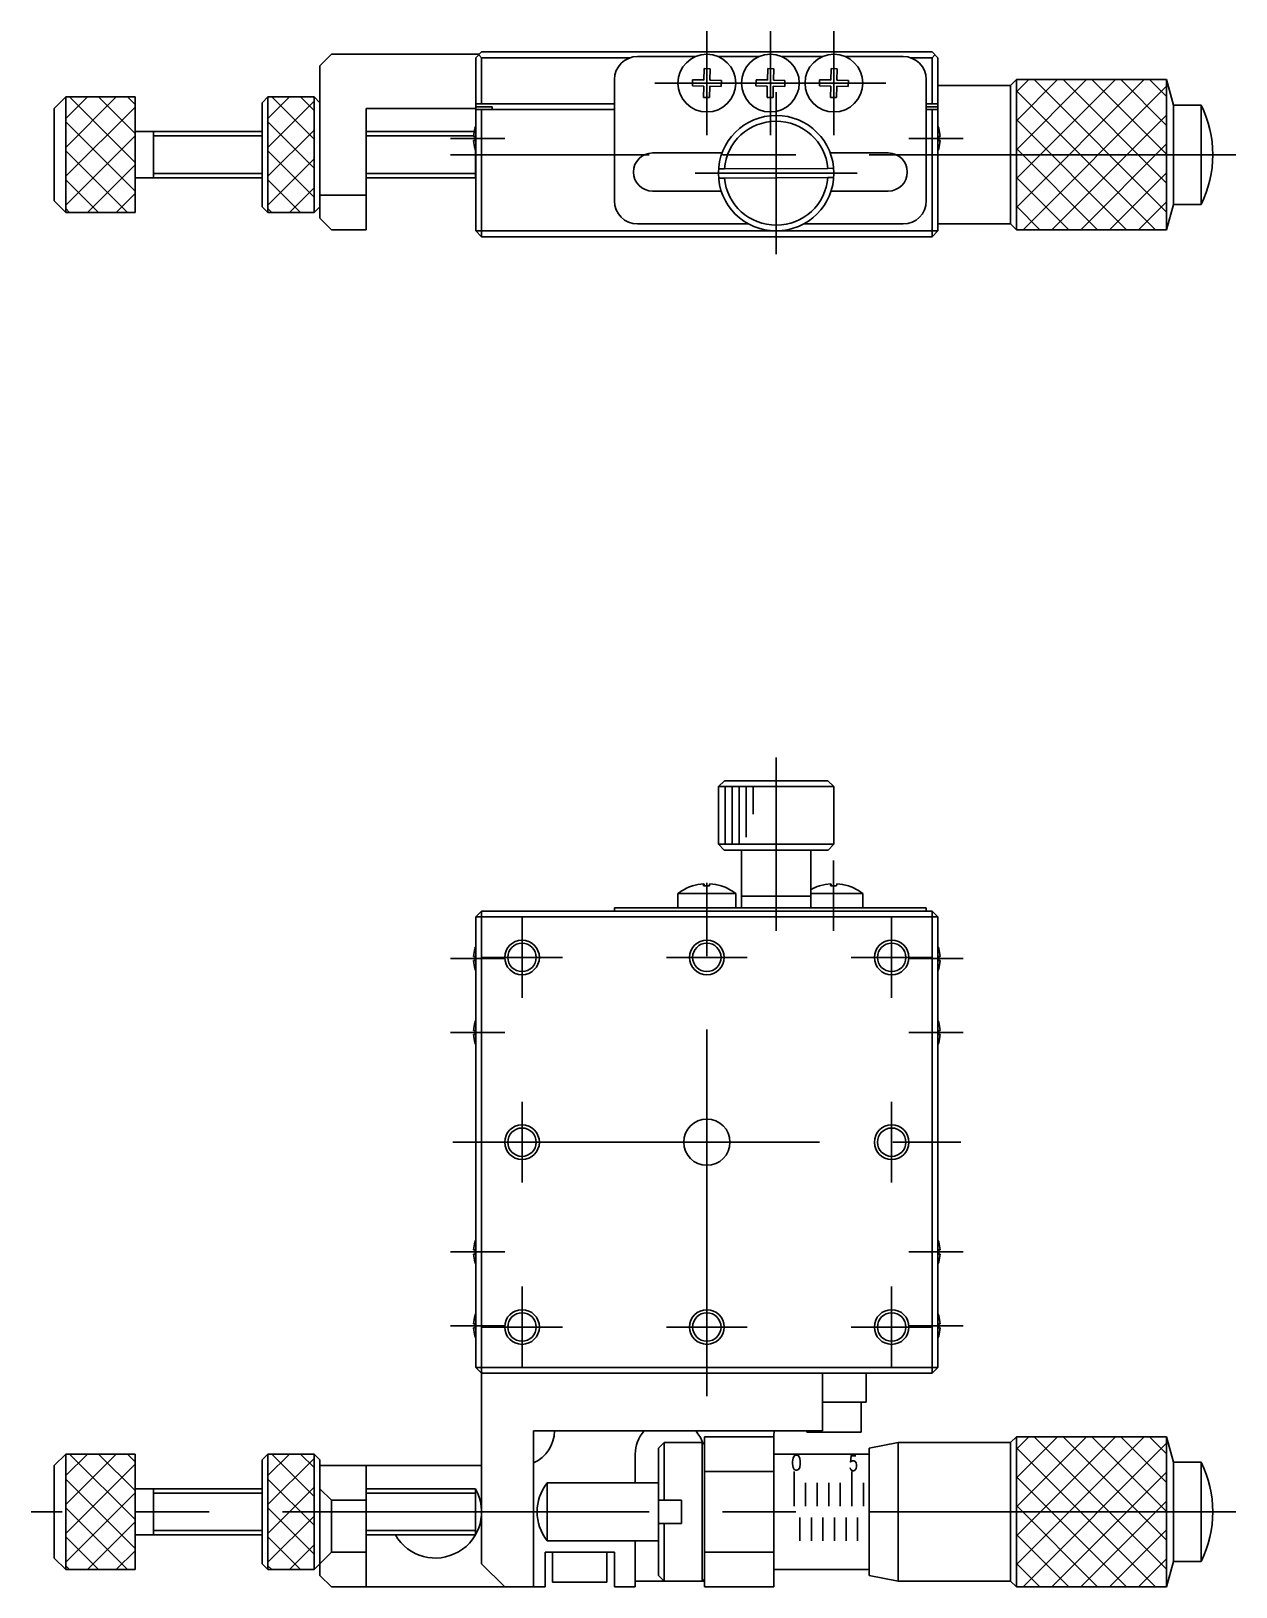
# Model space of a CAD drawing. Extents: x -123 to 254, y -108 to 96.
# Drawn here: x -58.5 to 45.8, y -38.5 to 96.2 of the extents above; entities that cross this region are included whole.
import ezdxf

# ---------------------------------------------------------------- set-up
doc = ezdxf.new("R2010")
doc.units = 0
doc.linetypes.add('CENTER', pattern=[50.8, 31.75, -6.35, 6.35, -6.35])
doc.layers.get('0').update_dxf_attribs({"linetype": 'CONTINUOUS'})
doc.layers.add('CENTER', color=1, linetype='CENTER')
doc.styles.get("Standard").update_dxf_attribs({"font": 'txt.shx', "height": 3, "bigfont": 'bigfont.shx'})

msp = doc.modelspace()

# ---------------------------------------------------------------- linework, layer by layer
at = {"color": 7, "linetype": 'CONTINUOUS'}
for p, q in [((-20, 93.9), (-19.5, 94.4)), ((-19.5, 94.4), (19.5, 94.4)), ((19.5, 94.4), (20, 93.9)), ((-32.5, 94.2), (-33.5, 93.2)), ((-33.5, 80), (-33.5, 93.2)), ((-32.5, 94.2), (-19.7, 94.2)), ((-20, 78.9), (-20, 93.9)), ((-19.75, 94.15), (-19.5, 93.9)), ((-6.6245, 93.9), (-19.5, 93.9)), ((-19.5, 93.9), (-19.5, 89.9)), ((-6, 94), (-0.979796, 94)), ((-0.253703, 91.966148), (-0.230052, 92.954098)), ((-0.230052, 92.954098), (0.289799, 92.941654)), ((0.979796, 94), (4.520204, 94)), ((5.246297, 91.966148), (5.269948, 92.954098)), ((5.269948, 92.954098), (5.789799, 92.941654)), ((6.479796, 94), (10.020204, 94)), ((10.746297, 91.966148), (10.769948, 92.954098)), ((10.769948, 92.954098), (11.289799, 92.941654)), ((11.979796, 94), (17, 94)), ((19.5, 93.9), (17.6245, 93.9)), ((19.5, 93.9), (19.75, 94.15)), ((19.5, 89.9), (19.5, 93.9)), ((20, 93.9), (20, 78.9)), ((-8, 81.5), (-8, 92)), ((-1.254098, 91.469948), (-1.241653, 91.989799)), ((-1.241653, 91.989799), (-0.319446, 91.967722)), ((-1.241653, 91.989799), (-0.253703, 91.966148)), ((0.289799, 92.941654), (0.266148, 91.953703)), ((0.266148, 91.953703), (1.254098, 91.930053)), ((1.254098, 91.930053), (0.331891, 91.95213)), ((1.254098, 91.930053), (1.241653, 91.410202)), ((4.245902, 91.469948), (4.258347, 91.989799)), ((4.258347, 91.989799), (5.180554, 91.967722)), ((4.258347, 91.989799), (5.246297, 91.966148)), ((5.789799, 92.941654), (5.766148, 91.953703)), ((5.766148, 91.953703), (6.754098, 91.930053)), ((6.754098, 91.930053), (5.831891, 91.95213)), ((6.754098, 91.930053), (6.741653, 91.410202)), ((9.745902, 91.469948), (9.758347, 91.989799)), ((9.758347, 91.989799), (10.680554, 91.967722)), ((9.758347, 91.989799), (10.746297, 91.966148)), ((11.289799, 92.941654), (11.266148, 91.953703)), ((11.266148, 91.953703), (12.254098, 91.930053)), ((12.254098, 91.930053), (11.331891, 91.95213)), ((12.254098, 91.930053), (12.241653, 91.410202)), ((19, 92), (19, 81.5)), ((26.800006, 91.999999), (26.300004, 91.499996)), ((26.800006, 80.929533), (37.870472, 91.999999)), ((26.800006, 83.429533), (35.370472, 91.999999)), ((26.800006, 85.929533), (32.870472, 91.999999)), ((26.800006, 91.999999), (26.800006, 79.000001)), ((39.800007, 91.999999), (26.800006, 91.999999)), ((26.800006, 88.429533), (30.370472, 91.999999)), ((26.800006, 90.929533), (27.870472, 91.999999)), ((28.333233, 91.999999), (39.800007, 80.533226)), ((30.833233, 91.999999), (39.800007, 83.033226)), ((33.333233, 91.999999), (39.800007, 85.533226)), ((35.833233, 91.999999), (39.800007, 88.033226)), ((38.333233, 91.999999), (39.800007, 90.533226)), ((39.800007, 91.999999), (39.800007, 79.000001)), ((40.389495, 89.8), (39.800007, 91.999999)), ((-55.5, 90.5), (-56.5, 89.5)), ((-55.5, 86.129527), (-51.129527, 90.5)), ((-49.5, 90.5), (-55.5, 90.5)), ((-55.5, 88.629527), (-53.629527, 90.5)), ((-55.5, 80.5), (-55.5, 90.5)), ((-55.166768, 90.5), (-49.5, 84.833233)), ((-52.666768, 90.5), (-49.5, 87.333233)), ((-50.166768, 90.5), (-49.5, 89.833233)), ((-49.5, 90.5), (-49.5, 80.5)), ((-38, 90.5), (-38.5, 90)), ((-38, 88.629527), (-36.129527, 90.5)), ((-34, 90.5), (-38, 90.5)), ((-38, 80.5), (-38, 90.5)), ((-37.666768, 90.5), (-34, 86.833233)), ((-35.166768, 90.5), (-34, 89.333233)), ((-33.5, 90), (-34, 90.5)), ((-34, 90.5), (-34, 80.5)), ((-0.266148, 91.446297), (-1.254098, 91.469948)), ((-0.289799, 90.458347), (-0.266148, 91.446297)), ((0.230052, 90.445902), (-0.289799, 90.458347)), ((0.253703, 91.433852), (0.230052, 90.445902)), ((1.241653, 91.410202), (0.253703, 91.433852)), ((5.233852, 91.446297), (4.245902, 91.469948)), ((5.210201, 90.458347), (5.233852, 91.446297)), ((5.730052, 90.445902), (5.210201, 90.458347)), ((5.753703, 91.433852), (5.730052, 90.445902)), ((6.741653, 91.410202), (5.753703, 91.433852)), ((10.733852, 91.446297), (9.745902, 91.469948)), ((10.710201, 90.458347), (10.733852, 91.446297)), ((11.230052, 90.445902), (10.710201, 90.458347)), ((11.253703, 91.433852), (11.230052, 90.445902)), ((12.241653, 91.410202), (11.253703, 91.433852)), ((26.300004, 91.499996), (20, 91.499996)), ((26.300004, 91.499996), (26.300004, 79.500004)), ((26.800006, 91.033227), (38.833231, 79.000001)), ((27.370474, 79.000001), (39.800007, 91.429534)), ((-56.5, 89.5), (-56.5, 81.5)), ((-55.5, 83.629527), (-49.5, 89.629527)), ((-38.5, 90), (-38.5, 81)), ((-38, 86.129527), (-34, 90.129527)), ((-20, 89.5), (-29.5, 89.5)), ((-29.5, 79), (-29.5, 89.5)), ((-20, 89.9), (-8, 89.9)), ((-18.6, 89.65), (-20, 89.65)), ((-8, 89.4), (-20, 89.4)), ((-19.5, 89.4), (-19.5, 78.4)), ((-18.6, 89.4), (-18.6, 89.65)), ((20, 89.9), (19, 89.9)), ((19, 89.65), (20, 89.65)), ((19, 89.4), (20, 89.4)), ((19.5, 78.4), (19.5, 89.4)), ((29.870474, 79.000001), (39.800007, 88.929534)), ((40.389495, 89.8), (40.389495, 81.2)), ((42.800006, 89.8), (40.389495, 89.8)), ((42.800006, 89.8), (42.800006, 81.2)), ((-55.5, 88.333233), (-49.5, 82.333233)), ((-38, 88.333233), (-34, 84.333233)), ((-38, 83.629527), (-34, 87.629527)), ((-20.074144, 87.788616), (-20.069522, 87.786362)), ((20.069522, 87.786362), (20.074144, 87.788616)), ((26.800006, 88.533227), (36.333231, 79.000001)), ((-55.5, 81.129527), (-49.5, 87.129527)), ((-38.5, 87.5), (-49.5, 87.5)), ((-47.9, 87.5), (-47.9, 83.5)), ((-20.138089, 87.5), (-29.5, 87.5)), ((-20.189859, 87.08), (-20.069522, 87.08)), ((-20.069522, 86.72), (-20.189859, 86.72)), ((-20.069522, 87.08), (-20.069522, 86.72)), ((20.069522, 86.72), (20.069522, 87.08)), ((20.069522, 87.08), (20.189859, 87.08)), ((20.189859, 86.72), (20.069522, 86.72)), ((32.370474, 79.000001), (39.800007, 86.429534)), ((-55.5, 85.833233), (-50.166768, 80.5)), ((-38, 85.833233), (-34, 81.833233)), ((-38, 81.129527), (-34, 85.129527)), ((-20.069522, 86.013639), (-20.074144, 86.011384)), ((-20.035899, 83.5), (-20.035899, 85.888409)), ((-4.7, 85.65), (1.316251, 85.65)), ((10.683748, 85.65), (15.7, 85.65)), ((20.074144, 86.011384), (20.069522, 86.013639)), ((26.800006, 86.033227), (33.833231, 79.000001)), ((-53.629527, 80.5), (-49.5, 84.629527)), ((1.516265, 84.282254), (1.014481, 84.280267)), ((10.480568, 84.317741), (1.516265, 84.282254)), ((1.519431, 83.48226), (10.483735, 83.517747)), ((10.982352, 84.319727), (10.480568, 84.317741)), ((10.483735, 83.517747), (10.985519, 83.519733)), ((26.800006, 83.533227), (31.333231, 79.000001)), ((34.870474, 79.000001), (39.800007, 83.929534)), ((-55.5, 83.333233), (-52.666768, 80.5)), ((-49.5, 83.5), (-38.5, 83.5)), ((-38, 83.333233), (-35.166768, 80.5)), ((-36.129527, 80.5), (-34, 82.629527)), ((-29.5, 83.5), (-20.035899, 83.5)), ((1.246317, 82.35), (-4.7, 82.35)), ((1.017648, 83.480273), (1.519431, 83.48226)), ((15.7, 82.35), (10.753683, 82.35)), ((-56.5, 81.5), (-55.5, 80.5)), ((-55.5, 80.833233), (-55.166768, 80.5)), ((-51.129527, 80.5), (-49.5, 82.129527)), ((-38.5, 81), (-38, 80.5)), ((-38, 80.833233), (-37.666768, 80.5)), ((-34, 80.5), (-33.5, 81)), ((-33.5, 82), (-29.5, 82)), ((26.800006, 81.033227), (28.833231, 79.000001)), ((37.370474, 79.000001), (39.800007, 81.429534)), ((39.800007, 79.000001), (40.389495, 81.2)), ((40.389495, 81.2), (42.800006, 81.2)), ((-55.5, 80.5), (-49.5, 80.5)), ((-38, 80.5), (-34, 80.5)), ((-32.5, 79), (-33.5, 80)), ((3.625131, 79.5), (-6, 79.5)), ((17, 79.5), (8.374868, 79.5)), ((20, 79.500004), (26.300004, 79.500004)), ((26.300004, 79.500004), (26.800006, 79.000001)), ((-29.5, 79), (-32.5, 79)), ((-20, 78.9), (20, 78.9)), ((-19.5, 78.4), (-20, 78.9)), ((19.5, 78.4), (-19.5, 78.4)), ((20, 78.9), (19.5, 78.4)), ((26.800006, 79.000001), (39.800007, 79.000001)), ((1.516265, 31.3), (1.014481, 30.8)), ((1.017648, 30.8), (1.519431, 31.3)), ((1.519431, 31.3), (1.516265, 31.3)), ((1.519431, 31.3), (10.483735, 31.3)), ((10.483735, 31.3), (10.985519, 30.8)), ((1, 30.3), (1, 25.8)), ((1, 30.3), (1.017648, 30.3)), ((1.014481, 30.8), (1.014481, 30.3)), ((10.985519, 30.8), (1.017648, 30.8)), ((1.017648, 30.3), (1.017648, 30.8)), ((1.6, 30.8), (1.6, 25.8)), ((2.2, 30.8), (2.2, 25.8)), ((2.8, 30.8), (2.8, 25.8)), ((3.4, 30.8), (3.4, 26.4)), ((4, 30.8), (4, 28.4)), ((10.985519, 30.8), (10.985519, 30.3)), ((10.985519, 30.3), (11, 30.3)), ((11, 25.8), (11, 30.3)), ((1, 25.8), (1.5, 25.3)), ((1.000039, 25.8), (11, 25.8)), ((10.5, 25.3), (11, 25.8)), ((10.5, 25.3), (1.500035, 25.3)), ((3, 25.3), (3, 20.3)), ((9, 20.3), (9, 25.3)), ((-0.76619, 22.318485), (-1.254098, 22.191348)), ((-1.254098, 22.191348), (-1.252285, 22.198919)), ((-1.252285, 22.198919), (-1.244598, 22.194463)), ((-0.266148, 22.383064), (-0.76619, 22.318485)), ((-0.289799, 22.191348), (-0.278119, 22.318485)), ((0.230052, 22.191348), (-0.289799, 22.191348)), ((-0.278119, 22.318485), (-0.266148, 22.383064)), ((-0.266148, 22.383064), (-0.266148, 22.192682)), ((-0.253703, 22.383064), (-0.241733, 22.318485)), ((-0.253703, 22.383064), (-0.253703, 22.193333)), ((-0.241733, 22.318485), (-0.230052, 22.191348)), ((0, 22.198919), (0.23028, 22.194463)), ((0.241732, 22.318485), (0.230052, 22.191348)), ((0.253703, 22.383064), (0.241732, 22.318485)), ((0.753744, 22.318485), (0.253703, 22.383064)), ((0.266148, 22.383064), (0.766189, 22.318485)), ((0.266148, 22.383064), (0.266148, 22.382232)), ((1.241653, 22.191348), (0.753744, 22.318485)), ((0.766189, 22.318485), (1.254098, 22.191348)), ((1.252285, 22.198919), (1.241653, 22.191348)), ((10.23381, 22.318485), (9.745902, 22.191348)), ((9.745902, 22.191348), (9.747715, 22.198919)), ((9.747715, 22.198919), (9.755402, 22.194463)), ((10.733852, 22.383064), (10.23381, 22.318485)), ((10.710201, 22.191348), (10.721881, 22.318485)), ((11.230052, 22.191348), (10.710201, 22.191348)), ((10.721881, 22.318485), (10.733852, 22.383064)), ((10.733852, 22.383064), (10.733852, 22.192682)), ((10.746297, 22.383064), (10.758267, 22.318485)), ((10.746297, 22.383064), (10.746297, 22.193333)), ((10.758267, 22.318485), (10.769948, 22.191348)), ((11, 22.198919), (11.23028, 22.194463)), ((11.241732, 22.318485), (11.230052, 22.191348)), ((11.253703, 22.383064), (11.241732, 22.318485)), ((11.753744, 22.318485), (11.253703, 22.383064)), ((11.266148, 22.383064), (11.766189, 22.318485)), ((11.266148, 22.383064), (11.266148, 22.382232)), ((12.241653, 22.191348), (11.753744, 22.318485)), ((11.766189, 22.318485), (12.254098, 22.191348)), ((12.252285, 22.198919), (12.241653, 22.191348)), ((-8, 20), (-8, 20.3)), ((-8, 20.3), (19, 20.3)), ((-2.5, 21.522499), (2.5, 21.522499)), ((-2.5, 21.522499), (-2.5, 20.3)), ((2.5, 20.3), (2.5, 21.522499)), ((9, 21.3), (3, 21.3)), ((3.000023, 21.3), (9, 21.3)), ((9, 21.522499), (13.5, 21.522499)), ((13.5, 20.3), (13.5, 21.522499)), ((19, 20.3), (19, 20)), ((-19.5, 20), (-20, 19.5)), ((-20, -19.5), (-20, 19.5)), ((20, 19.5), (-20, 19.5)), ((-19.5, 20), (-19.5, -36.5)), ((-19.5, 20), (19.5, 20)), ((19.5, -20), (19.5, 20)), ((20, 19.5), (19.5, 20)), ((20, 19.5), (20, -19.5)), ((-20.074144, 16.788616), (-20.069522, 16.786362)), ((-20.074144, 16.788616), (-20.069522, 16.786362)), ((20.069522, 16.786362), (20.074144, 16.788616)), ((20.069522, 16.786362), (20.074144, 16.788616)), ((-20.189859, 16.08), (-20.069522, 16.08)), ((-20.069522, 15.72), (-20.189859, 15.72)), ((-20.069522, 15.013639), (-20.074144, 15.011384)), ((-20.069522, 15.013639), (-20.074144, 15.011384)), ((-20.069522, 16.08), (-20.069522, 15.72)), ((20.069522, 16.08), (20.189859, 16.08)), ((20.069522, 15.72), (20.069522, 16.08)), ((20.189859, 15.72), (20.069522, 15.72)), ((20.074144, 15.011384), (20.069522, 15.013639)), ((20.074144, 15.011384), (20.069522, 15.013639)), ((-20.189859, 9.68), (-20.069522, 9.68)), ((-20.074144, 10.388616), (-20.069522, 10.386362)), ((-20.074144, 10.388616), (-20.069522, 10.386362)), ((-20.069522, 9.68), (-20.069522, 9.32)), ((20.069522, 10.386362), (20.074144, 10.388616)), ((20.069522, 10.386362), (20.074144, 10.388616)), ((20.069522, 9.32), (20.069522, 9.68)), ((20.069522, 9.68), (20.189859, 9.68)), ((-20.069522, 9.32), (-20.189859, 9.32)), ((-20.069522, 8.613639), (-20.074144, 8.611384)), ((-20.069522, 8.613639), (-20.074144, 8.611384)), ((20.189859, 9.32), (20.069522, 9.32)), ((20.074144, 8.611384), (20.069522, 8.613639)), ((20.074144, 8.611384), (20.069522, 8.613639)), ((-20.189859, -9.32), (-20.069522, -9.32)), ((-20.074144, -8.611384), (-20.069522, -8.613638)), ((-20.074144, -8.611384), (-20.069522, -8.613638)), ((-20.069522, -9.32), (-20.069522, -9.68)), ((20.069522, -8.613638), (20.074144, -8.611384)), ((20.069522, -8.613638), (20.074144, -8.611384)), ((20.069522, -9.32), (20.189859, -9.32)), ((20.069522, -9.68), (20.069522, -9.32)), ((-20.069522, -9.68), (-20.189859, -9.68)), ((-20.069522, -10.386361), (-20.074144, -10.388616)), ((-20.069522, -10.386361), (-20.074144, -10.388616)), ((20.189859, -9.68), (20.069522, -9.68)), ((20.074144, -10.388616), (20.069522, -10.386361)), ((20.074144, -10.388616), (20.069522, -10.386361)), ((-20.189859, -15.72), (-20.069522, -15.72)), ((-20.069522, -16.08), (-20.189859, -16.08)), ((-20.074144, -15.011384), (-20.069522, -15.013638)), ((-20.074144, -15.011384), (-20.069522, -15.013638)), ((-20.069522, -15.72), (-20.069522, -16.08)), ((20.069522, -15.013638), (20.074144, -15.011384)), ((20.069522, -15.013638), (20.074144, -15.011384)), ((20.069522, -15.72), (20.189859, -15.72)), ((20.069522, -16.08), (20.069522, -15.72)), ((20.189859, -16.08), (20.069522, -16.08)), ((-20.069522, -16.786361), (-20.074144, -16.788616)), ((-20.069522, -16.786361), (-20.074144, -16.788616)), ((20.074144, -16.788616), (20.069522, -16.786361)), ((20.074144, -16.788616), (20.069522, -16.786361)), ((-20, -19.5), (20, -19.5)), ((-20, -19.5), (-19.5, -20)), ((19.5, -20), (-19.5, -20)), ((10, -20), (10, -25)), ((13.8, -20), (13.8, -22.5)), ((19.5, -20), (20, -19.5)), ((13.8, -22.5), (10, -22.5)), ((13.35, -25.1), (13.35, -22.5)), ((-15, -25), (10, -25)), ((-15, -25), (-15, -38.5)), ((-0.2, -25.5), (5.8, -25.5)), ((-0.2, -38.5), (-0.2, -25.5)), ((5.8, -25.5), (5.8, -38.5)), ((8.65, -25), (8.65, -25.1)), ((8.65, -25.1), (13.35, -25.1)), ((26.800006, -25.500001), (26.300004, -26.000004)), ((26.800006, -25.500001), (26.800006, -38.499999)), ((26.800006, -36.570467), (37.870472, -25.500001)), ((39.800007, -25.500001), (26.800006, -25.500001)), ((26.800006, -34.070467), (35.370472, -25.500001)), ((26.800006, -31.570467), (32.870472, -25.500001)), ((26.800006, -29.070467), (30.370472, -25.500001)), ((26.800006, -26.570467), (27.870472, -25.500001)), ((28.333233, -25.500001), (39.800007, -36.966774)), ((30.833233, -25.500001), (39.800007, -34.466774)), ((33.333233, -25.500001), (39.800007, -31.966774)), ((35.833233, -25.500001), (39.800007, -29.466774)), ((38.333233, -25.500001), (39.800007, -26.966774)), ((39.800007, -25.500001), (39.800007, -38.499999)), ((40.389495, -27.7), (39.800007, -25.500001)), ((-3.7, -26), (-4.2, -26.5)), ((-4.2, -37.5), (-4.2, -26.5)), ((-3.7, -26), (-3.7, -31)), ((-0.4, -26), (-3.7, -26)), ((-0.2, -26.2), (-0.4, -26)), ((-0.4, -26), (-0.4, -38)), ((16.549999, -26.000004), (14.05, -26.500003)), ((14.05, -26.500003), (14.05, -37.499997)), ((16.549999, -26.000004), (16.549999, -37.999996)), ((26.300004, -26.000004), (16.549999, -26.000004)), ((26.300004, -26.000004), (26.300004, -37.999996)), ((26.800006, -26.466773), (38.833231, -38.499999)), ((27.370474, -38.499999), (39.800007, -26.070466)), ((-55.5, -27), (-56.5, -28)), ((-56.5, -28), (-56.5, -36)), ((-55.5, -31.370473), (-51.129527, -27)), ((-49.5, -27), (-55.5, -27)), ((-55.5, -27), (-55.5, -37)), ((-55.5, -28.870473), (-53.629527, -27)), ((-55.5, -33.870473), (-49.5, -27.870473)), ((-55.166768, -27), (-49.5, -32.666767)), ((-52.666768, -27), (-49.5, -30.166767)), ((-50.166768, -27), (-49.5, -27.666767)), ((-49.5, -37), (-49.5, -27)), ((-38, -27), (-38.5, -27.5)), ((-38.5, -36.5), (-38.5, -27.5)), ((-38, -28.870473), (-36.129527, -27)), ((-34, -27), (-38, -27)), ((-38, -27), (-38, -37)), ((-38, -31.370473), (-34, -27.370473)), ((-37.666768, -27), (-34, -30.666767)), ((-35.166768, -27), (-34, -28.166767)), ((-34, -37), (-34, -27)), ((-33.5, -27.5), (-34, -27)), ((-33.5, -37.5), (-33.5, -27.5)), ((-33.5, -28), (-29.5, -28)), ((-19.5, -28), (-29.5, -28)), ((-29.5, -38.5), (-29.5, -28)), ((-6.2, -29.500004), (-6.2, -27)), ((14.05, -27), (5.8, -27)), ((40.389495, -27.7), (40.389495, -36.3)), ((42.800006, -27.7), (40.389495, -27.7)), ((42.800006, -27.7), (42.800006, -36.3)), ((-55.5, -29.166767), (-49.5, -35.166767)), ((-38, -29.166767), (-34, -33.166767)), ((-4.2, -29.500004), (-13.822491, -29.500004)), ((-13.822491, -29.500004), (-13.822491, -34.499996)), ((5.8, -28.5), (-0.2, -28.5)), ((7.55, -31.5025), (7.55, -28.5025)), ((8.55, -31.5025), (8.55, -29.5025)), ((9.55, -31.5025), (9.55, -29.5025)), ((10.55, -31.5025), (10.55, -29.5025)), ((11.55, -31.5025), (11.55, -29.5025)), ((12.55, -31.5025), (12.55, -28.5025)), ((13.55, -31.5025), (13.55, -29.5025)), ((26.800006, -28.966773), (36.333231, -38.499999)), ((29.870474, -38.499999), (39.800007, -28.570466)), ((-55.5, -36.370473), (-49.5, -30.370473)), ((-38.50002, -30), (-49.5, -30)), ((-47.9, -30), (-47.9, -34)), ((-38, -33.870473), (-34, -29.870473)), ((-32.5, -31), (-33.5, -30)), ((-20.035899, -30), (-29.5, -30)), ((-20.035899, -34.000005), (-20.035899, -29.999995)), ((-20.035899, -34), (-20.035899, -30)), ((-55.5, -31.666767), (-50.166768, -37)), ((-38, -31.666767), (-34, -35.666767)), ((-29.5, -31), (-32.5, -31)), ((-32.5, -31), (-32.5, -35.5)), ((-2.2, -31), (-4.2, -31)), ((-2.2, -33), (-2.2, -31)), ((26.800006, -31.466773), (33.833231, -38.499999)), ((32.370474, -38.499999), (39.800007, -31.070466)), ((-53.629527, -37), (-49.5, -32.870473)), ((-38, -36.370473), (-34, -32.370473)), ((-4.2, -33), (-2.2, -33)), ((-3.7, -33), (-3.7, -38)), ((8.05, -34.5025), (8.05, -32.5025)), ((9.05, -34.5025), (9.05, -32.5025)), ((10.05, -34.5025), (10.05, -32.5025)), ((11.05, -34.5025), (11.05, -32.5025)), ((12.05, -34.5025), (12.05, -32.5025)), ((13.05, -34.5025), (13.05, -32.5025)), ((14.05, -34.5025), (14.05, -32.5025)), ((34.870474, -38.499999), (39.800007, -33.570466)), ((-55.5, -34.166767), (-52.666768, -37)), ((-49.5, -34), (-38.50002, -34)), ((-38, -34.166767), (-35.166768, -37)), ((-36.129527, -37), (-34, -34.870473)), ((-29.5, -34), (-20.035899, -34)), ((-13.822491, -34.499996), (-4.2, -34.499996)), ((-6.2, -38.5), (-6.2, -34.499996)), ((26.800006, -33.966773), (31.333231, -38.499999)), ((-56.5, -36), (-55.5, -37)), ((-51.129527, -37), (-49.5, -35.370473)), ((-34, -37), (-32.5, -35.5)), ((-32.5, -35.5), (-29.5, -35.5)), ((-14, -38.5), (-14, -35.5)), ((-14, -35.5), (-8, -35.5)), ((-13.35, -35.5), (-13.35, -38.1)), ((-8.65, -38.1), (-8.65, -35.5)), ((-8, -35.5), (-8, -38.5)), ((-0.2, -35.5), (5.8, -35.5)), ((37.370474, -38.499999), (39.800007, -36.070466)), ((39.800007, -38.499999), (40.389495, -36.3)), ((40.389495, -36.3), (42.800006, -36.3)), ((-55.5, -36.666767), (-55.166768, -37)), ((-55.5, -37), (-49.5, -37)), ((-38.5, -36.5), (-38, -37)), ((-38, -36.666767), (-37.666768, -37)), ((-38, -37), (-34, -37)), ((-32.5, -38.5), (-33.5, -37.5)), ((-19.5, -36.5), (-17.5, -38.5)), ((-4.2, -37.5), (-3.7, -38)), ((5.8, -37), (14.05, -37)), ((14.05, -37.499997), (16.549999, -37.999996)), ((26.800006, -36.466773), (28.833231, -38.499999)), ((-14, -38.5), (-32.5, -38.5)), ((-13.35, -38.1), (-8.65, -38.1)), ((-6.2, -38.5), (-8, -38.5)), ((-6.2, -38), (-0.2, -38)), ((-0.4, -38), (-0.2, -37.8)), ((5.8, -38.5), (-0.2, -38.5)), ((16.549999, -37.999996), (26.300004, -37.999996)), ((26.300004, -37.999996), (26.800006, -38.499999)), ((26.800006, -38.499999), (39.800007, -38.499999))]:
    msp.add_line(p, q, dxfattribs=at)
at = {"color": 3, "linetype": 'CONTINUOUS'}
for p, q in [((-38.50002, 87.121), (-47.9, 87.121)), ((-20.18728, 87.121), (-29.5, 87.121)), ((-47.9, 83.879), (-38.50002, 83.879)), ((-29.5, 83.879), (-20.035899, 83.879)), ((-38.50002, -30.379), (-47.9, -30.379)), ((-20.035899, -30.379), (-29.5, -30.379)), ((-47.9, -33.621), (-38.50002, -33.621)), ((-29.5, -33.621), (-20.035899, -33.621))]:
    msp.add_line(p, q, dxfattribs=at)
at = {"color": 7, "linetype": 'CONTINUOUS'}
for centre, radius in [((0, 91.7), 2.5), ((5.5, 91.7), 2.5), ((11, 91.7), 2.5), ((6, 83.9), 5), ((-16, 16), 1.2295), ((0, 16), 1.2295), ((16, 16), 1.2295), ((0, 0), 2), ((-16, 0), 1.2295), ((16, 0), 1.2295), ((-16, -16), 1.2295), ((0, -16), 1.2295), ((16, -16), 1.2295)]:
    msp.add_circle(centre, radius, dxfattribs=at)
at = {"color": 3, "linetype": 'CONTINUOUS'}
for centre in [(-16, 16), (0, 16), (16, 16), (-16, 0), (16, 0), (-16, -16), (0, -16), (16, -16)]:
    msp.add_circle(centre, 1.5, dxfattribs=at)
at = {"color": 7, "linetype": 'CONTINUOUS'}
for centre, radius, start, end in [((-6, 92), 2, 90, 180), ((17, 92), 2, 0, 90), ((34.055005, 85.5), 9.745001, 333.816209, 26.183791), ((-17, 86.9), 3.194933, 163.893288, 176.770291), ((-17, 86.9), 3.2, 159.635865, 163.877467), ((6, 83.9), 4.5, 5.326505, 175.127127), ((17, 86.9), 3.2, 16.122533, 20.364135), ((17, 86.9), 3.194933, 3.229709, 16.106712), ((-17, 86.9), 3.194933, 183.229709, 196.106712), ((17, 86.9), 3.194933, 343.893288, 356.770291), ((-17, 86.9), 3.2, 196.122533, 200.364135), ((-4.7, 84), 1.65, 90, 270), ((15.7, 84), 1.65, 270, 90), ((17, 86.9), 3.2, 339.635865, 343.877467), ((-23.5, 85.5), 4, 330, 331.044976), ((6, 83.9), 4.5, 185.326505, 355.127127), ((-6, 81.5), 2, 180, 270), ((17, 81.5), 2, 270, 0), ((0, 18.4), 4, 108.244412, 128.682187), ((0, 18.4), 4, 51.317813, 71.755588), ((11, 18.4), 4, 108.244412, 120), ((11, 18.4), 4, 51.317813, 71.755588), ((-17, 15.9), 3.194933, 163.893288, 176.770291), ((-17, 15.9), 3.2, 159.635865, 163.877467), ((17, 15.9), 3.2, 16.122533, 20.364135), ((17, 15.9), 3.194933, 3.229709, 16.106712), ((-17, 15.9), 3.194933, 183.229709, 196.106712), ((-17, 15.9), 3.2, 196.122533, 200.364135), ((17, 15.9), 3.2, 339.635865, 343.877467), ((17, 15.9), 3.194933, 343.893288, 356.770291), ((-17, 9.5), 3.194933, 163.893288, 176.770291), ((-17, 9.5), 3.2, 159.635865, 163.877467), ((17, 9.5), 3.2, 16.122533, 20.364135), ((17, 9.5), 3.194933, 3.229709, 16.106712), ((-17, 9.5), 3.194933, 183.229709, 196.106712), ((-17, 9.5), 3.2, 196.122533, 200.364135), ((17, 9.5), 3.2, 339.635865, 343.877467), ((17, 9.5), 3.194933, 343.893288, 356.770291), ((-17, -9.5), 3.194933, 163.893288, 176.770291), ((-17, -9.5), 3.2, 159.635865, 163.877467), ((17, -9.5), 3.2, 16.122533, 20.364135), ((17, -9.5), 3.194933, 3.229709, 16.106712), ((-17, -9.5), 3.194933, 183.229709, 196.106712), ((-17, -9.5), 3.2, 196.122533, 200.364135), ((17, -9.5), 3.2, 339.635865, 343.877467), ((17, -9.5), 3.194933, 343.893288, 356.770291), ((-17, -15.9), 3.2, 159.635865, 163.877467), ((17, -15.9), 3.2, 16.122533, 20.364135), ((-17, -15.9), 3.194933, 163.893288, 176.770291), ((-17, -15.9), 3.194933, 183.229709, 196.106712), ((17, -15.9), 3.194933, 3.229709, 16.106712), ((17, -15.9), 3.194933, 343.893288, 356.770291), ((-17, -15.9), 3.2, 196.122533, 200.364135), ((17, -15.9), 3.2, 339.635865, 343.877467), ((-16.2, -25), 3, 293.578178, 0), ((-3.2, -27), 3, 138.189685, 180), ((-3.2, -27), 3, 18.594438, 41.810315), ((8.8, -25.5), 3, 170.405932, 180), ((34.055005, -32.000002), 9.745001, 333.816215, 26.183798), ((-10.699996, -32.000003), 3.999997, 141.317795, 218.682173), ((-23.5, -32), 4, 210, 30)]:
    msp.add_arc(centre, radius, start, end, dxfattribs=at)
at = {"layer": 'CENTER', "color": 1, "linetype": 'CENTER'}
for p, q in [((0, 96.2), (0, 87.2)), ((5.5, 96.2), (5.5, 87.2)), ((11, 96.2), (11, 87.2)), ((-4.5, 91.7), (15.5, 91.7)), ((6, 76.9), (6, 90.9)), ((-17.5, 86.9), (-22.201257, 86.9)), ((17.5, 86.9), (22.189859, 86.9)), ((45.800006, 85.5), (-22.189859, 85.5)), ((-1, 83.9), (13, 83.9)), ((6, 33.3), (6, 18.3)), ((0, -22), (0, 24.383064)), ((10.970127, 24.383064), (10.970127, 18.3)), ((-16, 12.5), (-16, 19.5)), ((16, 12.5), (16, 19.5)), ((-17.5, 15.9), (-22.189859, 15.9)), ((-19.5, 16), (-12.5, 16)), ((-3.5, 16), (3.5, 16)), ((12.5, 16), (19.5, 16)), ((17.5, 15.9), (22.189859, 15.9)), ((-17.5, 9.5), (-22.189859, 9.5)), ((17.5, 9.5), (22.189859, 9.5)), ((-16, -3.5), (-16, 3.5)), ((16, -3.5), (16, 3.5)), ((-22, 0), (22, 0)), ((-17.5, -9.5), (-22.189859, -9.5)), ((17.5, -9.5), (22.189859, -9.5)), ((-16, -19.5), (-16, -12.5)), ((16, -19.5), (16, -12.5)), ((-17.5, -15.9), (-22.189859, -15.9)), ((-19.5, -16), (-12.5, -16)), ((-3.5, -16), (3.5, -16)), ((12.5, -16), (19.5, -16)), ((17.5, -15.9), (22.189859, -15.9)), ((45.800006, -32), (-58.5, -32))]:
    msp.add_line(p, q, dxfattribs=at)

# ---------------------------------------------------------------- texts
at = {"color": 7, "linetype": 'CONTINUOUS'}
for s, width, p in [('0', 0.864, (7.270737, -28.397433)), ('5', 0.72, (12.285003, -28.44023))]:
    msp.add_text(s, height=1.3, dxfattribs=dict(at, width=width)).set_placement(p)

doc.saveas('drawing.dxf')
